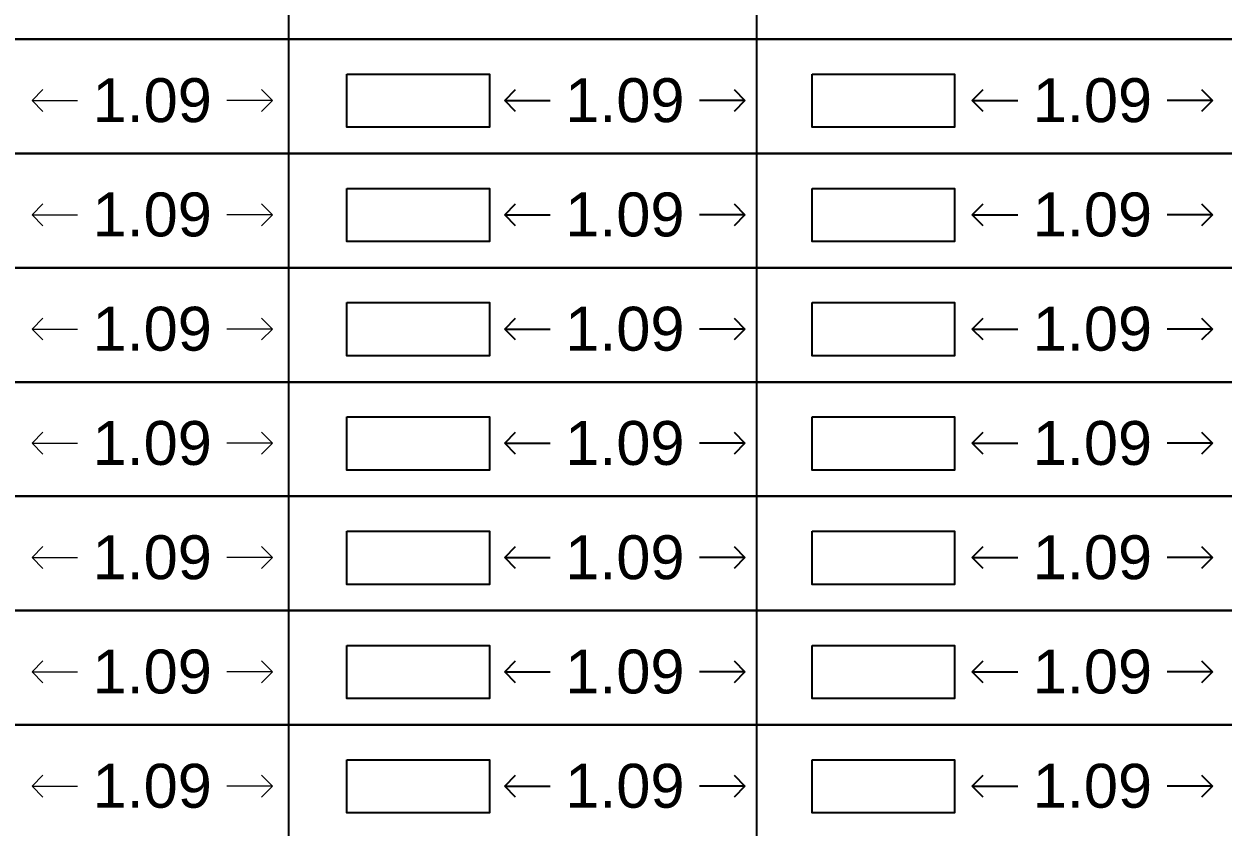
# Model space of a CAD drawing. Header units: millimetres. Extents: x -9481 to -9286, y 28694 to 28853.
# Drawn here: x -9452.65 to -9447.18, y 28754.67 to 28758.33 of the extents above; entities that cross this region are included whole.
import ezdxf

# ---------------------------------------------------------------- set-up
doc = ezdxf.new("R2010")
doc.units = ezdxf.units.MM
doc.header["$PDMODE"] = 34
doc.header["$PDSIZE"] = -15
doc.linetypes.add('CONTINULUS', pattern=[0])
doc.layers.add('BLK_1_FLR_2_REGULAR_ROOM_1', color=7, linetype='Continuous', lineweight=0)
doc.layers.add('PLAN', color=7, linetype='Continuous', lineweight=40)
doc.layers.add('BLK_1_FLR_3_REGULAR_ROOM_1', color=7, linetype='Continuous')
doc.layers.add('BLK_1_FLR_4_REGULAR_ROOM_1', color=7, linetype='Continuous', plot=False)
doc.styles.add('Arial', font='arial.ttf', dxfattribs={"height": 0.2})
doc.styles.add('style2', font='arial.ttf', dxfattribs={"height": 0.3})
doc.dimstyles.new('INT DIM', dxfattribs={"dimtxt": 0.3, "dimasz": 0.1, "dimexe": 0.18, "dimexo": 0.0625, "dimgap": 0.09, "dimtad": 0, "dimzin": 0, "dimdsep": 46, "dimtxsty": 'style2', "dimblk": 'OPEN90', "dimcen": 0.09, "dimse1": 1, "dimse2": 1, "dimclrd": 250, "dimclrt": 256, "dimadec": 0, "dimazin": 0, "dimtfac": 1, "dimtofl": 0, "dimtmove": 0, "dimatfit": 3, "dimfxl": 1, "dimtolj": 1, "dimtzin": 0, "dimlwd": -1, "dimarcsym": 0})

# ---------------------------------------------------------------- blocks, each defined once
blk = doc.blocks.new('_Open90')
at = {"layer": 'PLAN', "color": 0, "lineweight": -2}
for p, q in [((0, 0), (-1, 0)), ((-0.5, 0.5), (0, 0)), ((0, 0), (-0.5, -0.5))]:
    blk.add_line(p, q, dxfattribs=at)
blk = doc.blocks.new('*D109')
at = {"layer": 'BLK_1_FLR_2_REGULAR_ROOM_1', "color": 250}
for p, q in [((-9452.509323, 28757.980366), (-9452.402135, 28757.980366)), ((-9451.614347, 28757.980366), (-9451.721535, 28757.980366))]:
    blk.add_line(p, q, dxfattribs=at)
at = {"layer": 'Defpoints', "color": 0}
for p in [(-9452.609323, 28758.100441), (-9451.514347, 28758.100441), (-9451.514347, 28757.980366)]:
    blk.add_point(p, dxfattribs=at)
at = {"layer": 'BLK_1_FLR_2_REGULAR_ROOM_1', "color": 250, "xscale": 0.1, "yscale": 0.1, "zscale": 0.1, "rotation": 180}
blk.add_blockref('_Open90', (-9452.609323, 28757.980366), dxfattribs=at)
at = {"layer": 'BLK_1_FLR_2_REGULAR_ROOM_1', "color": 250, "xscale": 0.1, "yscale": 0.1, "zscale": 0.1}
blk.add_blockref('_Open90', (-9451.514347, 28757.980366), dxfattribs=at)
at = {"layer": 'BLK_1_FLR_2_REGULAR_ROOM_1', "linetype": 'CONTINULUS', "ltscale": 0.05, "insert": (-9452.061835, 28757.980366), "char_height": 0.2, "attachment_point": 5, "style": 'Arial', "bg_fill": 3, "box_fill_scale": 1.1, "bg_fill_color": 256, "bg_fill_true_color": 13158600, "bg_fill_transparency": 0}
blk.add_mtext('\\A1;1.09', dxfattribs=at)
blk = doc.blocks.new('*D110')
at = {"layer": 'BLK_1_FLR_3_REGULAR_ROOM_1', "color": 250}
for p, q in [((-9450.355799, 28757.980366), (-9450.248611, 28757.980366)), ((-9449.460823, 28757.980366), (-9449.568011, 28757.980366))]:
    blk.add_line(p, q, dxfattribs=at)
at = {"layer": 'Defpoints', "color": 0}
for p in [(-9450.455799, 28758.100441), (-9449.360823, 28758.100441), (-9449.360823, 28757.980366)]:
    blk.add_point(p, dxfattribs=at)
at = {"layer": 'BLK_1_FLR_3_REGULAR_ROOM_1', "color": 250, "xscale": 0.1, "yscale": 0.1, "zscale": 0.1, "rotation": 180}
blk.add_blockref('_Open90', (-9450.455799, 28757.980366), dxfattribs=at)
at = {"layer": 'BLK_1_FLR_3_REGULAR_ROOM_1', "color": 250, "xscale": 0.1, "yscale": 0.1, "zscale": 0.1}
blk.add_blockref('_Open90', (-9449.360823, 28757.980366), dxfattribs=at)
at = {"layer": 'BLK_1_FLR_3_REGULAR_ROOM_1', "linetype": 'CONTINULUS', "ltscale": 0.05, "insert": (-9449.908311, 28757.980366), "char_height": 0.2, "attachment_point": 5, "style": 'Arial', "bg_fill": 3, "box_fill_scale": 1.1, "bg_fill_color": 256, "bg_fill_true_color": 13158600, "bg_fill_transparency": 0}
blk.add_mtext('\\A1;1.09', dxfattribs=at)
blk = doc.blocks.new('*D111')
at = {"layer": 'BLK_1_FLR_4_REGULAR_ROOM_1', "color": 250}
for p, q in [((-9448.225369, 28757.980366), (-9448.118181, 28757.980366)), ((-9447.330393, 28757.980366), (-9447.437581, 28757.980366))]:
    blk.add_line(p, q, dxfattribs=at)
at = {"layer": 'Defpoints', "color": 0}
for p in [(-9448.325369, 28758.100441), (-9447.230393, 28758.100441), (-9447.230393, 28757.980366)]:
    blk.add_point(p, dxfattribs=at)
at = {"layer": 'BLK_1_FLR_4_REGULAR_ROOM_1', "color": 250, "xscale": 0.1, "yscale": 0.1, "zscale": 0.1, "rotation": 180}
blk.add_blockref('_Open90', (-9448.325369, 28757.980366), dxfattribs=at)
at = {"layer": 'BLK_1_FLR_4_REGULAR_ROOM_1', "color": 250, "xscale": 0.1, "yscale": 0.1, "zscale": 0.1}
blk.add_blockref('_Open90', (-9447.230393, 28757.980366), dxfattribs=at)
at = {"layer": 'BLK_1_FLR_4_REGULAR_ROOM_1', "linetype": 'CONTINULUS', "ltscale": 0.05, "insert": (-9447.777881, 28757.980366), "char_height": 0.2, "attachment_point": 5, "style": 'Arial', "bg_fill": 3, "box_fill_scale": 1.1, "bg_fill_color": 256, "bg_fill_true_color": 13158600, "bg_fill_transparency": 0}
blk.add_mtext('\\A1;1.09', dxfattribs=at)
blk = doc.blocks.new('*D116')
at = {"layer": 'BLK_1_FLR_2_REGULAR_ROOM_1', "color": 250}
for p, q in [((-9452.509323, 28757.45972), (-9452.402135, 28757.45972)), ((-9451.614347, 28757.45972), (-9451.721535, 28757.45972))]:
    blk.add_line(p, q, dxfattribs=at)
at = {"layer": 'Defpoints', "color": 0}
for p in [(-9452.609323, 28757.579794), (-9451.514347, 28757.579794), (-9451.514347, 28757.45972)]:
    blk.add_point(p, dxfattribs=at)
at = {"layer": 'BLK_1_FLR_2_REGULAR_ROOM_1', "color": 250, "xscale": 0.1, "yscale": 0.1, "zscale": 0.1, "rotation": 180}
blk.add_blockref('_Open90', (-9452.609323, 28757.45972), dxfattribs=at)
at = {"layer": 'BLK_1_FLR_2_REGULAR_ROOM_1', "color": 250, "xscale": 0.1, "yscale": 0.1, "zscale": 0.1}
blk.add_blockref('_Open90', (-9451.514347, 28757.45972), dxfattribs=at)
at = {"layer": 'BLK_1_FLR_2_REGULAR_ROOM_1', "linetype": 'CONTINULUS', "ltscale": 0.05, "insert": (-9452.061835, 28757.45972), "char_height": 0.2, "attachment_point": 5, "style": 'Arial', "bg_fill": 3, "box_fill_scale": 1.1, "bg_fill_color": 256, "bg_fill_true_color": 13158600, "bg_fill_transparency": 0}
blk.add_mtext('\\A1;1.09', dxfattribs=at)
blk = doc.blocks.new('*D117')
at = {"layer": 'BLK_1_FLR_3_REGULAR_ROOM_1', "color": 250}
for p, q in [((-9450.355799, 28757.45972), (-9450.248611, 28757.45972)), ((-9449.460823, 28757.45972), (-9449.568011, 28757.45972))]:
    blk.add_line(p, q, dxfattribs=at)
at = {"layer": 'Defpoints', "color": 0}
for p in [(-9450.455799, 28757.579794), (-9449.360823, 28757.579794), (-9449.360823, 28757.45972)]:
    blk.add_point(p, dxfattribs=at)
at = {"layer": 'BLK_1_FLR_3_REGULAR_ROOM_1', "color": 250, "xscale": 0.1, "yscale": 0.1, "zscale": 0.1, "rotation": 180}
blk.add_blockref('_Open90', (-9450.455799, 28757.45972), dxfattribs=at)
at = {"layer": 'BLK_1_FLR_3_REGULAR_ROOM_1', "color": 250, "xscale": 0.1, "yscale": 0.1, "zscale": 0.1}
blk.add_blockref('_Open90', (-9449.360823, 28757.45972), dxfattribs=at)
at = {"layer": 'BLK_1_FLR_3_REGULAR_ROOM_1', "linetype": 'CONTINULUS', "ltscale": 0.05, "insert": (-9449.908311, 28757.45972), "char_height": 0.2, "attachment_point": 5, "style": 'Arial', "bg_fill": 3, "box_fill_scale": 1.1, "bg_fill_color": 256, "bg_fill_true_color": 13158600, "bg_fill_transparency": 0}
blk.add_mtext('\\A1;1.09', dxfattribs=at)
blk = doc.blocks.new('*D118')
at = {"layer": 'BLK_1_FLR_4_REGULAR_ROOM_1', "color": 250}
for p, q in [((-9448.225369, 28757.45972), (-9448.118181, 28757.45972)), ((-9447.330393, 28757.45972), (-9447.437581, 28757.45972))]:
    blk.add_line(p, q, dxfattribs=at)
at = {"layer": 'Defpoints', "color": 0}
for p in [(-9448.325369, 28757.579794), (-9447.230393, 28757.579794), (-9447.230393, 28757.45972)]:
    blk.add_point(p, dxfattribs=at)
at = {"layer": 'BLK_1_FLR_4_REGULAR_ROOM_1', "color": 250, "xscale": 0.1, "yscale": 0.1, "zscale": 0.1, "rotation": 180}
blk.add_blockref('_Open90', (-9448.325369, 28757.45972), dxfattribs=at)
at = {"layer": 'BLK_1_FLR_4_REGULAR_ROOM_1', "color": 250, "xscale": 0.1, "yscale": 0.1, "zscale": 0.1}
blk.add_blockref('_Open90', (-9447.230393, 28757.45972), dxfattribs=at)
at = {"layer": 'BLK_1_FLR_4_REGULAR_ROOM_1', "linetype": 'CONTINULUS', "ltscale": 0.05, "insert": (-9447.777881, 28757.45972), "char_height": 0.2, "attachment_point": 5, "style": 'Arial', "bg_fill": 3, "box_fill_scale": 1.1, "bg_fill_color": 256, "bg_fill_true_color": 13158600, "bg_fill_transparency": 0}
blk.add_mtext('\\A1;1.09', dxfattribs=at)
blk = doc.blocks.new('*D123')
at = {"layer": 'BLK_1_FLR_2_REGULAR_ROOM_1', "color": 250}
for p, q in [((-9452.509323, 28756.939073), (-9452.402135, 28756.939073)), ((-9451.614347, 28756.939073), (-9451.721535, 28756.939073))]:
    blk.add_line(p, q, dxfattribs=at)
at = {"layer": 'Defpoints', "color": 0}
for p in [(-9452.609323, 28757.059147), (-9451.514347, 28757.059147), (-9451.514347, 28756.939073)]:
    blk.add_point(p, dxfattribs=at)
at = {"layer": 'BLK_1_FLR_2_REGULAR_ROOM_1', "color": 250, "xscale": 0.1, "yscale": 0.1, "zscale": 0.1, "rotation": 180}
blk.add_blockref('_Open90', (-9452.609323, 28756.939073), dxfattribs=at)
at = {"layer": 'BLK_1_FLR_2_REGULAR_ROOM_1', "color": 250, "xscale": 0.1, "yscale": 0.1, "zscale": 0.1}
blk.add_blockref('_Open90', (-9451.514347, 28756.939073), dxfattribs=at)
at = {"layer": 'BLK_1_FLR_2_REGULAR_ROOM_1', "linetype": 'CONTINULUS', "ltscale": 0.05, "insert": (-9452.061835, 28756.939073), "char_height": 0.2, "attachment_point": 5, "style": 'Arial', "bg_fill": 3, "box_fill_scale": 1.1, "bg_fill_color": 256, "bg_fill_true_color": 13158600, "bg_fill_transparency": 0}
blk.add_mtext('\\A1;1.09', dxfattribs=at)
blk = doc.blocks.new('*D124')
at = {"layer": 'BLK_1_FLR_3_REGULAR_ROOM_1', "color": 250}
for p, q in [((-9450.355799, 28756.939073), (-9450.248611, 28756.939073)), ((-9449.460823, 28756.939073), (-9449.568011, 28756.939073))]:
    blk.add_line(p, q, dxfattribs=at)
at = {"layer": 'Defpoints', "color": 0}
for p in [(-9450.455799, 28757.059147), (-9449.360823, 28757.059147), (-9449.360823, 28756.939073)]:
    blk.add_point(p, dxfattribs=at)
at = {"layer": 'BLK_1_FLR_3_REGULAR_ROOM_1', "color": 250, "xscale": 0.1, "yscale": 0.1, "zscale": 0.1, "rotation": 180}
blk.add_blockref('_Open90', (-9450.455799, 28756.939073), dxfattribs=at)
at = {"layer": 'BLK_1_FLR_3_REGULAR_ROOM_1', "color": 250, "xscale": 0.1, "yscale": 0.1, "zscale": 0.1}
blk.add_blockref('_Open90', (-9449.360823, 28756.939073), dxfattribs=at)
at = {"layer": 'BLK_1_FLR_3_REGULAR_ROOM_1', "linetype": 'CONTINULUS', "ltscale": 0.05, "insert": (-9449.908311, 28756.939073), "char_height": 0.2, "attachment_point": 5, "style": 'Arial', "bg_fill": 3, "box_fill_scale": 1.1, "bg_fill_color": 256, "bg_fill_true_color": 13158600, "bg_fill_transparency": 0}
blk.add_mtext('\\A1;1.09', dxfattribs=at)
blk = doc.blocks.new('*D125')
at = {"layer": 'BLK_1_FLR_4_REGULAR_ROOM_1', "color": 250}
for p, q in [((-9448.225369, 28756.939073), (-9448.118181, 28756.939073)), ((-9447.330393, 28756.939073), (-9447.437581, 28756.939073))]:
    blk.add_line(p, q, dxfattribs=at)
at = {"layer": 'Defpoints', "color": 0}
for p in [(-9448.325369, 28757.059147), (-9447.230393, 28757.059147), (-9447.230393, 28756.939073)]:
    blk.add_point(p, dxfattribs=at)
at = {"layer": 'BLK_1_FLR_4_REGULAR_ROOM_1', "color": 250, "xscale": 0.1, "yscale": 0.1, "zscale": 0.1, "rotation": 180}
blk.add_blockref('_Open90', (-9448.325369, 28756.939073), dxfattribs=at)
at = {"layer": 'BLK_1_FLR_4_REGULAR_ROOM_1', "color": 250, "xscale": 0.1, "yscale": 0.1, "zscale": 0.1}
blk.add_blockref('_Open90', (-9447.230393, 28756.939073), dxfattribs=at)
at = {"layer": 'BLK_1_FLR_4_REGULAR_ROOM_1', "linetype": 'CONTINULUS', "ltscale": 0.05, "insert": (-9447.777881, 28756.939073), "char_height": 0.2, "attachment_point": 5, "style": 'Arial', "bg_fill": 3, "box_fill_scale": 1.1, "bg_fill_color": 256, "bg_fill_true_color": 13158600, "bg_fill_transparency": 0}
blk.add_mtext('\\A1;1.09', dxfattribs=at)
blk = doc.blocks.new('*D130')
at = {"layer": 'BLK_1_FLR_2_REGULAR_ROOM_1', "color": 250}
for p, q in [((-9452.509323, 28756.418426), (-9452.402135, 28756.418426)), ((-9451.614347, 28756.418426), (-9451.721535, 28756.418426))]:
    blk.add_line(p, q, dxfattribs=at)
at = {"layer": 'Defpoints', "color": 0}
for p in [(-9452.609323, 28756.5385), (-9451.514347, 28756.5385), (-9451.514347, 28756.418426)]:
    blk.add_point(p, dxfattribs=at)
at = {"layer": 'BLK_1_FLR_2_REGULAR_ROOM_1', "color": 250, "xscale": 0.1, "yscale": 0.1, "zscale": 0.1, "rotation": 180}
blk.add_blockref('_Open90', (-9452.609323, 28756.418426), dxfattribs=at)
at = {"layer": 'BLK_1_FLR_2_REGULAR_ROOM_1', "color": 250, "xscale": 0.1, "yscale": 0.1, "zscale": 0.1}
blk.add_blockref('_Open90', (-9451.514347, 28756.418426), dxfattribs=at)
at = {"layer": 'BLK_1_FLR_2_REGULAR_ROOM_1', "linetype": 'CONTINULUS', "ltscale": 0.05, "insert": (-9452.061835, 28756.418426), "char_height": 0.2, "attachment_point": 5, "style": 'Arial', "bg_fill": 3, "box_fill_scale": 1.1, "bg_fill_color": 256, "bg_fill_true_color": 13158600, "bg_fill_transparency": 0}
blk.add_mtext('\\A1;1.09', dxfattribs=at)
blk = doc.blocks.new('*D131')
at = {"layer": 'BLK_1_FLR_3_REGULAR_ROOM_1', "color": 250}
for p, q in [((-9450.355799, 28756.418426), (-9450.248611, 28756.418426)), ((-9449.460823, 28756.418426), (-9449.568011, 28756.418426))]:
    blk.add_line(p, q, dxfattribs=at)
at = {"layer": 'Defpoints', "color": 0}
for p in [(-9450.455799, 28756.5385), (-9449.360823, 28756.5385), (-9449.360823, 28756.418426)]:
    blk.add_point(p, dxfattribs=at)
at = {"layer": 'BLK_1_FLR_3_REGULAR_ROOM_1', "color": 250, "xscale": 0.1, "yscale": 0.1, "zscale": 0.1, "rotation": 180}
blk.add_blockref('_Open90', (-9450.455799, 28756.418426), dxfattribs=at)
at = {"layer": 'BLK_1_FLR_3_REGULAR_ROOM_1', "color": 250, "xscale": 0.1, "yscale": 0.1, "zscale": 0.1}
blk.add_blockref('_Open90', (-9449.360823, 28756.418426), dxfattribs=at)
at = {"layer": 'BLK_1_FLR_3_REGULAR_ROOM_1', "linetype": 'CONTINULUS', "ltscale": 0.05, "insert": (-9449.908311, 28756.418426), "char_height": 0.2, "attachment_point": 5, "style": 'Arial', "bg_fill": 3, "box_fill_scale": 1.1, "bg_fill_color": 256, "bg_fill_true_color": 13158600, "bg_fill_transparency": 0}
blk.add_mtext('\\A1;1.09', dxfattribs=at)
blk = doc.blocks.new('*D132')
at = {"layer": 'BLK_1_FLR_4_REGULAR_ROOM_1', "color": 250}
for p, q in [((-9448.225369, 28756.418426), (-9448.118181, 28756.418426)), ((-9447.330393, 28756.418426), (-9447.437581, 28756.418426))]:
    blk.add_line(p, q, dxfattribs=at)
at = {"layer": 'Defpoints', "color": 0}
for p in [(-9448.325369, 28756.5385), (-9447.230393, 28756.5385), (-9447.230393, 28756.418426)]:
    blk.add_point(p, dxfattribs=at)
at = {"layer": 'BLK_1_FLR_4_REGULAR_ROOM_1', "color": 250, "xscale": 0.1, "yscale": 0.1, "zscale": 0.1, "rotation": 180}
blk.add_blockref('_Open90', (-9448.325369, 28756.418426), dxfattribs=at)
at = {"layer": 'BLK_1_FLR_4_REGULAR_ROOM_1', "color": 250, "xscale": 0.1, "yscale": 0.1, "zscale": 0.1}
blk.add_blockref('_Open90', (-9447.230393, 28756.418426), dxfattribs=at)
at = {"layer": 'BLK_1_FLR_4_REGULAR_ROOM_1', "linetype": 'CONTINULUS', "ltscale": 0.05, "insert": (-9447.777881, 28756.418426), "char_height": 0.2, "attachment_point": 5, "style": 'Arial', "bg_fill": 3, "box_fill_scale": 1.1, "bg_fill_color": 256, "bg_fill_true_color": 13158600, "bg_fill_transparency": 0}
blk.add_mtext('\\A1;1.09', dxfattribs=at)
blk = doc.blocks.new('*D137')
at = {"layer": 'BLK_1_FLR_2_REGULAR_ROOM_1', "color": 250}
for p, q in [((-9452.509323, 28755.897779), (-9452.402135, 28755.897779)), ((-9451.614347, 28755.897779), (-9451.721535, 28755.897779))]:
    blk.add_line(p, q, dxfattribs=at)
at = {"layer": 'Defpoints', "color": 0}
for p in [(-9452.609323, 28756.017853), (-9451.514347, 28756.017853), (-9451.514347, 28755.897779)]:
    blk.add_point(p, dxfattribs=at)
at = {"layer": 'BLK_1_FLR_2_REGULAR_ROOM_1', "color": 250, "xscale": 0.1, "yscale": 0.1, "zscale": 0.1, "rotation": 180}
blk.add_blockref('_Open90', (-9452.609323, 28755.897779), dxfattribs=at)
at = {"layer": 'BLK_1_FLR_2_REGULAR_ROOM_1', "color": 250, "xscale": 0.1, "yscale": 0.1, "zscale": 0.1}
blk.add_blockref('_Open90', (-9451.514347, 28755.897779), dxfattribs=at)
at = {"layer": 'BLK_1_FLR_2_REGULAR_ROOM_1', "linetype": 'CONTINULUS', "ltscale": 0.05, "insert": (-9452.061835, 28755.897779), "char_height": 0.2, "attachment_point": 5, "style": 'Arial', "bg_fill": 3, "box_fill_scale": 1.1, "bg_fill_color": 256, "bg_fill_true_color": 13158600, "bg_fill_transparency": 0}
blk.add_mtext('\\A1;1.09', dxfattribs=at)
blk = doc.blocks.new('*D138')
at = {"layer": 'BLK_1_FLR_3_REGULAR_ROOM_1', "color": 250}
for p, q in [((-9450.355799, 28755.897779), (-9450.248611, 28755.897779)), ((-9449.460823, 28755.897779), (-9449.568011, 28755.897779))]:
    blk.add_line(p, q, dxfattribs=at)
at = {"layer": 'Defpoints', "color": 0}
for p in [(-9450.455799, 28756.017853), (-9449.360823, 28756.017853), (-9449.360823, 28755.897779)]:
    blk.add_point(p, dxfattribs=at)
at = {"layer": 'BLK_1_FLR_3_REGULAR_ROOM_1', "color": 250, "xscale": 0.1, "yscale": 0.1, "zscale": 0.1, "rotation": 180}
blk.add_blockref('_Open90', (-9450.455799, 28755.897779), dxfattribs=at)
at = {"layer": 'BLK_1_FLR_3_REGULAR_ROOM_1', "color": 250, "xscale": 0.1, "yscale": 0.1, "zscale": 0.1}
blk.add_blockref('_Open90', (-9449.360823, 28755.897779), dxfattribs=at)
at = {"layer": 'BLK_1_FLR_3_REGULAR_ROOM_1', "linetype": 'CONTINULUS', "ltscale": 0.05, "insert": (-9449.908311, 28755.897779), "char_height": 0.2, "attachment_point": 5, "style": 'Arial', "bg_fill": 3, "box_fill_scale": 1.1, "bg_fill_color": 256, "bg_fill_true_color": 13158600, "bg_fill_transparency": 0}
blk.add_mtext('\\A1;1.09', dxfattribs=at)
blk = doc.blocks.new('*D139')
at = {"layer": 'BLK_1_FLR_4_REGULAR_ROOM_1', "color": 250}
for p, q in [((-9448.225369, 28755.897779), (-9448.118181, 28755.897779)), ((-9447.330393, 28755.897779), (-9447.437581, 28755.897779))]:
    blk.add_line(p, q, dxfattribs=at)
at = {"layer": 'Defpoints', "color": 0}
for p in [(-9448.325369, 28756.017853), (-9447.230393, 28756.017853), (-9447.230393, 28755.897779)]:
    blk.add_point(p, dxfattribs=at)
at = {"layer": 'BLK_1_FLR_4_REGULAR_ROOM_1', "color": 250, "xscale": 0.1, "yscale": 0.1, "zscale": 0.1, "rotation": 180}
blk.add_blockref('_Open90', (-9448.325369, 28755.897779), dxfattribs=at)
at = {"layer": 'BLK_1_FLR_4_REGULAR_ROOM_1', "color": 250, "xscale": 0.1, "yscale": 0.1, "zscale": 0.1}
blk.add_blockref('_Open90', (-9447.230393, 28755.897779), dxfattribs=at)
at = {"layer": 'BLK_1_FLR_4_REGULAR_ROOM_1', "linetype": 'CONTINULUS', "ltscale": 0.05, "insert": (-9447.777881, 28755.897779), "char_height": 0.2, "attachment_point": 5, "style": 'Arial', "bg_fill": 3, "box_fill_scale": 1.1, "bg_fill_color": 256, "bg_fill_true_color": 13158600, "bg_fill_transparency": 0}
blk.add_mtext('\\A1;1.09', dxfattribs=at)
blk = doc.blocks.new('*D144')
at = {"layer": 'BLK_1_FLR_2_REGULAR_ROOM_1', "color": 250}
for p, q in [((-9452.509323, 28755.377132), (-9452.402135, 28755.377132)), ((-9451.614347, 28755.377132), (-9451.721535, 28755.377132))]:
    blk.add_line(p, q, dxfattribs=at)
at = {"layer": 'Defpoints', "color": 0}
for p in [(-9452.609323, 28755.497206), (-9451.514347, 28755.497206), (-9451.514347, 28755.377132)]:
    blk.add_point(p, dxfattribs=at)
at = {"layer": 'BLK_1_FLR_2_REGULAR_ROOM_1', "color": 250, "xscale": 0.1, "yscale": 0.1, "zscale": 0.1, "rotation": 180}
blk.add_blockref('_Open90', (-9452.609323, 28755.377132), dxfattribs=at)
at = {"layer": 'BLK_1_FLR_2_REGULAR_ROOM_1', "color": 250, "xscale": 0.1, "yscale": 0.1, "zscale": 0.1}
blk.add_blockref('_Open90', (-9451.514347, 28755.377132), dxfattribs=at)
at = {"layer": 'BLK_1_FLR_2_REGULAR_ROOM_1', "linetype": 'CONTINULUS', "ltscale": 0.05, "insert": (-9452.061835, 28755.377132), "char_height": 0.2, "attachment_point": 5, "style": 'Arial', "bg_fill": 3, "box_fill_scale": 1.1, "bg_fill_color": 256, "bg_fill_true_color": 13158600, "bg_fill_transparency": 0}
blk.add_mtext('\\A1;1.09', dxfattribs=at)
blk = doc.blocks.new('*D145')
at = {"layer": 'BLK_1_FLR_3_REGULAR_ROOM_1', "color": 250}
for p, q in [((-9450.355799, 28755.377132), (-9450.248611, 28755.377132)), ((-9449.460823, 28755.377132), (-9449.568011, 28755.377132))]:
    blk.add_line(p, q, dxfattribs=at)
at = {"layer": 'Defpoints', "color": 0}
for p in [(-9450.455799, 28755.497206), (-9449.360823, 28755.497206), (-9449.360823, 28755.377132)]:
    blk.add_point(p, dxfattribs=at)
at = {"layer": 'BLK_1_FLR_3_REGULAR_ROOM_1', "color": 250, "xscale": 0.1, "yscale": 0.1, "zscale": 0.1, "rotation": 180}
blk.add_blockref('_Open90', (-9450.455799, 28755.377132), dxfattribs=at)
at = {"layer": 'BLK_1_FLR_3_REGULAR_ROOM_1', "color": 250, "xscale": 0.1, "yscale": 0.1, "zscale": 0.1}
blk.add_blockref('_Open90', (-9449.360823, 28755.377132), dxfattribs=at)
at = {"layer": 'BLK_1_FLR_3_REGULAR_ROOM_1', "linetype": 'CONTINULUS', "ltscale": 0.05, "insert": (-9449.908311, 28755.377132), "char_height": 0.2, "attachment_point": 5, "style": 'Arial', "bg_fill": 3, "box_fill_scale": 1.1, "bg_fill_color": 256, "bg_fill_true_color": 13158600, "bg_fill_transparency": 0}
blk.add_mtext('\\A1;1.09', dxfattribs=at)
blk = doc.blocks.new('*D146')
at = {"layer": 'BLK_1_FLR_4_REGULAR_ROOM_1', "color": 250}
for p, q in [((-9448.225369, 28755.377132), (-9448.118181, 28755.377132)), ((-9447.330393, 28755.377132), (-9447.437581, 28755.377132))]:
    blk.add_line(p, q, dxfattribs=at)
at = {"layer": 'Defpoints', "color": 0}
for p in [(-9448.325369, 28755.497206), (-9447.230393, 28755.497206), (-9447.230393, 28755.377132)]:
    blk.add_point(p, dxfattribs=at)
at = {"layer": 'BLK_1_FLR_4_REGULAR_ROOM_1', "color": 250, "xscale": 0.1, "yscale": 0.1, "zscale": 0.1, "rotation": 180}
blk.add_blockref('_Open90', (-9448.325369, 28755.377132), dxfattribs=at)
at = {"layer": 'BLK_1_FLR_4_REGULAR_ROOM_1', "color": 250, "xscale": 0.1, "yscale": 0.1, "zscale": 0.1}
blk.add_blockref('_Open90', (-9447.230393, 28755.377132), dxfattribs=at)
at = {"layer": 'BLK_1_FLR_4_REGULAR_ROOM_1', "linetype": 'CONTINULUS', "ltscale": 0.05, "insert": (-9447.777881, 28755.377132), "char_height": 0.2, "attachment_point": 5, "style": 'Arial', "bg_fill": 3, "box_fill_scale": 1.1, "bg_fill_color": 256, "bg_fill_true_color": 13158600, "bg_fill_transparency": 0}
blk.add_mtext('\\A1;1.09', dxfattribs=at)
blk = doc.blocks.new('*D151')
at = {"layer": 'BLK_1_FLR_2_REGULAR_ROOM_1', "color": 250}
for p, q in [((-9452.509323, 28754.856485), (-9452.402135, 28754.856485)), ((-9451.614347, 28754.856485), (-9451.721535, 28754.856485))]:
    blk.add_line(p, q, dxfattribs=at)
at = {"layer": 'Defpoints', "color": 0}
for p in [(-9452.609323, 28754.97656), (-9451.514347, 28754.97656), (-9451.514347, 28754.856485)]:
    blk.add_point(p, dxfattribs=at)
at = {"layer": 'BLK_1_FLR_2_REGULAR_ROOM_1', "color": 250, "xscale": 0.1, "yscale": 0.1, "zscale": 0.1, "rotation": 180}
blk.add_blockref('_Open90', (-9452.609323, 28754.856485), dxfattribs=at)
at = {"layer": 'BLK_1_FLR_2_REGULAR_ROOM_1', "color": 250, "xscale": 0.1, "yscale": 0.1, "zscale": 0.1}
blk.add_blockref('_Open90', (-9451.514347, 28754.856485), dxfattribs=at)
at = {"layer": 'BLK_1_FLR_2_REGULAR_ROOM_1', "linetype": 'CONTINULUS', "ltscale": 0.05, "insert": (-9452.061835, 28754.856485), "char_height": 0.2, "attachment_point": 5, "style": 'Arial', "bg_fill": 3, "box_fill_scale": 1.1, "bg_fill_color": 256, "bg_fill_true_color": 13158600, "bg_fill_transparency": 0}
blk.add_mtext('\\A1;1.09', dxfattribs=at)
blk = doc.blocks.new('*D152')
at = {"layer": 'BLK_1_FLR_3_REGULAR_ROOM_1', "color": 250}
for p, q in [((-9450.355799, 28754.856485), (-9450.248611, 28754.856485)), ((-9449.460823, 28754.856485), (-9449.568011, 28754.856485))]:
    blk.add_line(p, q, dxfattribs=at)
at = {"layer": 'Defpoints', "color": 0}
for p in [(-9450.455799, 28754.97656), (-9449.360823, 28754.97656), (-9449.360823, 28754.856485)]:
    blk.add_point(p, dxfattribs=at)
at = {"layer": 'BLK_1_FLR_3_REGULAR_ROOM_1', "color": 250, "xscale": 0.1, "yscale": 0.1, "zscale": 0.1, "rotation": 180}
blk.add_blockref('_Open90', (-9450.455799, 28754.856485), dxfattribs=at)
at = {"layer": 'BLK_1_FLR_3_REGULAR_ROOM_1', "color": 250, "xscale": 0.1, "yscale": 0.1, "zscale": 0.1}
blk.add_blockref('_Open90', (-9449.360823, 28754.856485), dxfattribs=at)
at = {"layer": 'BLK_1_FLR_3_REGULAR_ROOM_1', "linetype": 'CONTINULUS', "ltscale": 0.05, "insert": (-9449.908311, 28754.856485), "char_height": 0.2, "attachment_point": 5, "style": 'Arial', "bg_fill": 3, "box_fill_scale": 1.1, "bg_fill_color": 256, "bg_fill_true_color": 13158600, "bg_fill_transparency": 0}
blk.add_mtext('\\A1;1.09', dxfattribs=at)
blk = doc.blocks.new('*D153')
at = {"layer": 'BLK_1_FLR_4_REGULAR_ROOM_1', "color": 250}
for p, q in [((-9448.225369, 28754.856485), (-9448.118181, 28754.856485)), ((-9447.330393, 28754.856485), (-9447.437581, 28754.856485))]:
    blk.add_line(p, q, dxfattribs=at)
at = {"layer": 'Defpoints', "color": 0}
for p in [(-9448.325369, 28754.97656), (-9447.230393, 28754.97656), (-9447.230393, 28754.856485)]:
    blk.add_point(p, dxfattribs=at)
at = {"layer": 'BLK_1_FLR_4_REGULAR_ROOM_1', "color": 250, "xscale": 0.1, "yscale": 0.1, "zscale": 0.1, "rotation": 180}
blk.add_blockref('_Open90', (-9448.325369, 28754.856485), dxfattribs=at)
at = {"layer": 'BLK_1_FLR_4_REGULAR_ROOM_1', "color": 250, "xscale": 0.1, "yscale": 0.1, "zscale": 0.1}
blk.add_blockref('_Open90', (-9447.230393, 28754.856485), dxfattribs=at)
at = {"layer": 'BLK_1_FLR_4_REGULAR_ROOM_1', "linetype": 'CONTINULUS', "ltscale": 0.05, "insert": (-9447.777881, 28754.856485), "char_height": 0.2, "attachment_point": 5, "style": 'Arial', "bg_fill": 3, "box_fill_scale": 1.1, "bg_fill_color": 256, "bg_fill_true_color": 13158600, "bg_fill_transparency": 0}
blk.add_mtext('\\A1;1.09', dxfattribs=at)

msp = doc.modelspace()

# ---------------------------------------------------------------- linework, layer by layer
for p, q in [((-9449.308551, 28761.38323), (-9449.308551, 28758.259349)), ((-9451.440064, 28760.862583), (-9451.440064, 28758.259349)), ((-9451.440064, 28758.259349), (-9451.440064, 28757.738702)), ((-9449.308551, 28758.259349), (-9449.308551, 28757.738702)), ((-9451.440064, 28757.738702), (-9451.440064, 28757.218055)), ((-9449.308551, 28757.738702), (-9449.308551, 28757.218055)), ((-9451.440064, 28757.218055), (-9451.440064, 28756.697408)), ((-9449.308551, 28757.218055), (-9449.308551, 28756.697408)), ((-9451.440064, 28756.697408), (-9451.440064, 28756.176761)), ((-9449.308551, 28756.697408), (-9449.308551, 28756.176761)), ((-9451.440064, 28756.176761), (-9451.440064, 28755.656114)), ((-9449.308551, 28756.176761), (-9449.308551, 28755.656114)), ((-9451.440064, 28755.656114), (-9451.440064, 28755.135467)), ((-9449.308551, 28755.656114), (-9449.308551, 28755.135467)), ((-9451.440064, 28755.135467), (-9451.440064, 28754.61482)), ((-9449.308551, 28755.135467), (-9449.308551, 28754.61482))]:
    msp.add_line(p, q)
for points in [[(-9442.229952, 28760.862583), (-9442.229952, 28758.259349), (-9461.731845, 28758.259349)], [(-9461.731845, 28758.259349), (-9442.229952, 28758.259349), (-9442.229952, 28757.738702), (-9461.731845, 28757.738702)], [(-9461.731845, 28757.738702), (-9442.229952, 28757.738702), (-9442.229952, 28757.218055), (-9461.731845, 28757.218055)], [(-9461.731845, 28757.218055), (-9442.229952, 28757.218055), (-9442.229952, 28756.697408), (-9461.731845, 28756.697408)], [(-9461.731845, 28756.697408), (-9442.229952, 28756.697408), (-9442.229952, 28756.176761), (-9461.731845, 28756.176761)], [(-9461.731845, 28756.176761), (-9442.229952, 28756.176761), (-9442.229952, 28755.656114), (-9461.731845, 28755.656114)], [(-9461.731845, 28755.656114), (-9442.229952, 28755.656114), (-9442.229952, 28755.135467), (-9461.731845, 28755.135467)], [(-9461.731845, 28755.135467), (-9442.229952, 28755.135467), (-9442.229952, 28754.61482), (-9461.731845, 28754.61482)]]:
    msp.add_lwpolyline(points)
at = {"layer": 'BLK_1_FLR_3_REGULAR_ROOM_1', "color": 3}
msp.add_lwpolyline([(-9451.174257, 28758.100441), (-9450.525076, 28758.100441), (-9450.525076, 28757.858292), (-9451.174257, 28757.858292)], close=True, dxfattribs=at)
at = {"layer": 'BLK_1_FLR_3_REGULAR_ROOM_1', "color": 4}
msp.add_lwpolyline([(-9451.174257, 28757.579794), (-9450.525076, 28757.579794), (-9450.525076, 28757.337645), (-9451.174257, 28757.337645)], close=True, dxfattribs=at)
at = {"layer": 'BLK_1_FLR_3_REGULAR_ROOM_1', "color": 5}
msp.add_lwpolyline([(-9451.174257, 28757.059147), (-9450.525076, 28757.059147), (-9450.525076, 28756.816998), (-9451.174257, 28756.816998)], close=True, dxfattribs=at)
at = {"layer": 'BLK_1_FLR_3_REGULAR_ROOM_1', "color": 28}
msp.add_lwpolyline([(-9451.174257, 28756.5385), (-9450.525076, 28756.5385), (-9450.525076, 28756.296351), (-9451.174257, 28756.296351)], close=True, dxfattribs=at)
at = {"layer": 'BLK_1_FLR_3_REGULAR_ROOM_1', "color": 29}
msp.add_lwpolyline([(-9451.174257, 28756.017853), (-9450.525076, 28756.017853), (-9450.525076, 28755.775704), (-9451.174257, 28755.775704)], close=True, dxfattribs=at)
at = {"layer": 'BLK_1_FLR_3_REGULAR_ROOM_1', "color": 30}
msp.add_lwpolyline([(-9451.174257, 28755.497206), (-9450.525076, 28755.497206), (-9450.525076, 28755.255057), (-9451.174257, 28755.255057)], close=True, dxfattribs=at)
at = {"layer": 'BLK_1_FLR_3_REGULAR_ROOM_1', "color": 31}
msp.add_lwpolyline([(-9451.174257, 28754.97656), (-9450.525076, 28754.97656), (-9450.525076, 28754.73441), (-9451.174257, 28754.73441)], close=True, dxfattribs=at)
at = {"layer": 'BLK_1_FLR_4_REGULAR_ROOM_1', "color": 3}
msp.add_lwpolyline([(-9449.055205, 28758.100441), (-9448.406024, 28758.100441), (-9448.406024, 28757.858292), (-9449.055205, 28757.858292)], close=True, dxfattribs=at)
at = {"layer": 'BLK_1_FLR_4_REGULAR_ROOM_1', "color": 4}
msp.add_lwpolyline([(-9449.055205, 28757.579794), (-9448.406024, 28757.579794), (-9448.406024, 28757.337645), (-9449.055205, 28757.337645)], close=True, dxfattribs=at)
at = {"layer": 'BLK_1_FLR_4_REGULAR_ROOM_1', "color": 5}
msp.add_lwpolyline([(-9449.055205, 28757.059147), (-9448.406024, 28757.059147), (-9448.406024, 28756.816998), (-9449.055205, 28756.816998)], close=True, dxfattribs=at)
at = {"layer": 'BLK_1_FLR_4_REGULAR_ROOM_1', "color": 28}
msp.add_lwpolyline([(-9449.055205, 28756.5385), (-9448.406024, 28756.5385), (-9448.406024, 28756.296351), (-9449.055205, 28756.296351)], close=True, dxfattribs=at)
at = {"layer": 'BLK_1_FLR_4_REGULAR_ROOM_1', "color": 29}
msp.add_lwpolyline([(-9449.055205, 28756.017853), (-9448.406024, 28756.017853), (-9448.406024, 28755.775704), (-9449.055205, 28755.775704)], close=True, dxfattribs=at)
at = {"layer": 'BLK_1_FLR_4_REGULAR_ROOM_1', "color": 30}
msp.add_lwpolyline([(-9449.055205, 28755.497206), (-9448.406024, 28755.497206), (-9448.406024, 28755.255057), (-9449.055205, 28755.255057)], close=True, dxfattribs=at)
at = {"layer": 'BLK_1_FLR_4_REGULAR_ROOM_1', "color": 31}
msp.add_lwpolyline([(-9449.055205, 28754.97656), (-9448.406024, 28754.97656), (-9448.406024, 28754.73441), (-9449.055205, 28754.73441)], close=True, dxfattribs=at)

# ---------------------------------------------------------------- next in the draw order: dimensions: what is measured, and where the dimension line sits
at = {"layer": 'BLK_1_FLR_2_REGULAR_ROOM_1', "color": 3}
dim = msp.add_linear_dim(base=(-9451.514347, 28757.980366), p1=(-9452.609323, 28758.100441), p2=(-9451.514347, 28758.100441), dimstyle='INT DIM', override={"dimtxt": 0.2, "dimtxsty": 'Arial', "dimfxl": 0.125, "dimtfill": 1, "dimtfillclr": 7, "dimarcsym": 1}, dxfattribs=at)
dim.commit()
dim.dimension.update_dxf_attribs({"geometry": '*D109', "text_midpoint": (-9452.061835, 28757.980366)})
at = {"layer": 'BLK_1_FLR_2_REGULAR_ROOM_1', "color": 4}
dim = msp.add_linear_dim(base=(-9451.514347, 28757.45972), p1=(-9452.609323, 28757.579794), p2=(-9451.514347, 28757.579794), dimstyle='INT DIM', override={"dimtxt": 0.2, "dimtxsty": 'Arial', "dimfxl": 0.125, "dimtfill": 1, "dimtfillclr": 7, "dimarcsym": 1}, dxfattribs=at)
dim.commit()
dim.dimension.update_dxf_attribs({"geometry": '*D116', "text_midpoint": (-9452.061835, 28757.45972)})
at = {"layer": 'BLK_1_FLR_2_REGULAR_ROOM_1', "color": 5}
dim = msp.add_linear_dim(base=(-9451.514347, 28756.939073), p1=(-9452.609323, 28757.059147), p2=(-9451.514347, 28757.059147), dimstyle='INT DIM', override={"dimtxt": 0.2, "dimtxsty": 'Arial', "dimfxl": 0.125, "dimtfill": 1, "dimtfillclr": 7, "dimarcsym": 1}, dxfattribs=at)
dim.commit()
dim.dimension.update_dxf_attribs({"geometry": '*D123', "text_midpoint": (-9452.061835, 28756.939073)})
at = {"layer": 'BLK_1_FLR_2_REGULAR_ROOM_1', "color": 28}
dim = msp.add_linear_dim(base=(-9451.514347, 28756.418426), p1=(-9452.609323, 28756.5385), p2=(-9451.514347, 28756.5385), dimstyle='INT DIM', override={"dimtxt": 0.2, "dimtxsty": 'Arial', "dimfxl": 0.125, "dimtfill": 1, "dimtfillclr": 7, "dimarcsym": 1}, dxfattribs=at)
dim.commit()
dim.dimension.update_dxf_attribs({"geometry": '*D130', "text_midpoint": (-9452.061835, 28756.418426)})
at = {"layer": 'BLK_1_FLR_2_REGULAR_ROOM_1', "color": 29}
dim = msp.add_linear_dim(base=(-9451.514347, 28755.897779), p1=(-9452.609323, 28756.017853), p2=(-9451.514347, 28756.017853), dimstyle='INT DIM', override={"dimtxt": 0.2, "dimtxsty": 'Arial', "dimfxl": 0.125, "dimtfill": 1, "dimtfillclr": 7, "dimarcsym": 1}, dxfattribs=at)
dim.commit()
dim.dimension.update_dxf_attribs({"geometry": '*D137', "text_midpoint": (-9452.061835, 28755.897779)})
at = {"layer": 'BLK_1_FLR_2_REGULAR_ROOM_1', "color": 30}
dim = msp.add_linear_dim(base=(-9451.514347, 28755.377132), p1=(-9452.609323, 28755.497206), p2=(-9451.514347, 28755.497206), dimstyle='INT DIM', override={"dimtxt": 0.2, "dimtxsty": 'Arial', "dimfxl": 0.125, "dimtfill": 1, "dimtfillclr": 7, "dimarcsym": 1}, dxfattribs=at)
dim.commit()
dim.dimension.update_dxf_attribs({"geometry": '*D144', "text_midpoint": (-9452.061835, 28755.377132)})
at = {"layer": 'BLK_1_FLR_2_REGULAR_ROOM_1', "color": 31}
dim = msp.add_linear_dim(base=(-9451.514347, 28754.856485), p1=(-9452.609323, 28754.97656), p2=(-9451.514347, 28754.97656), dimstyle='INT DIM', override={"dimtxt": 0.2, "dimtxsty": 'Arial', "dimfxl": 0.125, "dimtfill": 1, "dimtfillclr": 7, "dimarcsym": 1}, dxfattribs=at)
dim.commit()
dim.dimension.update_dxf_attribs({"geometry": '*D151', "text_midpoint": (-9452.061835, 28754.856485)})
at = {"layer": 'BLK_1_FLR_3_REGULAR_ROOM_1', "color": 3}
dim = msp.add_linear_dim(base=(-9449.360823, 28757.980366), p1=(-9450.455799, 28758.100441), p2=(-9449.360823, 28758.100441), dimstyle='INT DIM', override={"dimtxt": 0.2, "dimtxsty": 'Arial', "dimfxl": 0.125, "dimtfill": 1, "dimtfillclr": 7, "dimarcsym": 1}, dxfattribs=at)
dim.commit()
dim.dimension.update_dxf_attribs({"geometry": '*D110', "text_midpoint": (-9449.908311, 28757.980366)})
at = {"layer": 'BLK_1_FLR_3_REGULAR_ROOM_1', "color": 4}
dim = msp.add_linear_dim(base=(-9449.360823, 28757.45972), p1=(-9450.455799, 28757.579794), p2=(-9449.360823, 28757.579794), dimstyle='INT DIM', override={"dimtxt": 0.2, "dimtxsty": 'Arial', "dimfxl": 0.125, "dimtfill": 1, "dimtfillclr": 7, "dimarcsym": 1}, dxfattribs=at)
dim.commit()
dim.dimension.update_dxf_attribs({"geometry": '*D117', "text_midpoint": (-9449.908311, 28757.45972)})
at = {"layer": 'BLK_1_FLR_3_REGULAR_ROOM_1', "color": 5}
dim = msp.add_linear_dim(base=(-9449.360823, 28756.939073), p1=(-9450.455799, 28757.059147), p2=(-9449.360823, 28757.059147), dimstyle='INT DIM', override={"dimtxt": 0.2, "dimtxsty": 'Arial', "dimfxl": 0.125, "dimtfill": 1, "dimtfillclr": 7, "dimarcsym": 1}, dxfattribs=at)
dim.commit()
dim.dimension.update_dxf_attribs({"geometry": '*D124', "text_midpoint": (-9449.908311, 28756.939073)})
at = {"layer": 'BLK_1_FLR_3_REGULAR_ROOM_1', "color": 28}
dim = msp.add_linear_dim(base=(-9449.360823, 28756.418426), p1=(-9450.455799, 28756.5385), p2=(-9449.360823, 28756.5385), dimstyle='INT DIM', override={"dimtxt": 0.2, "dimtxsty": 'Arial', "dimfxl": 0.125, "dimtfill": 1, "dimtfillclr": 7, "dimarcsym": 1}, dxfattribs=at)
dim.commit()
dim.dimension.update_dxf_attribs({"geometry": '*D131', "text_midpoint": (-9449.908311, 28756.418426)})
at = {"layer": 'BLK_1_FLR_3_REGULAR_ROOM_1', "color": 29}
dim = msp.add_linear_dim(base=(-9449.360823, 28755.897779), p1=(-9450.455799, 28756.017853), p2=(-9449.360823, 28756.017853), dimstyle='INT DIM', override={"dimtxt": 0.2, "dimtxsty": 'Arial', "dimfxl": 0.125, "dimtfill": 1, "dimtfillclr": 7, "dimarcsym": 1}, dxfattribs=at)
dim.commit()
dim.dimension.update_dxf_attribs({"geometry": '*D138', "text_midpoint": (-9449.908311, 28755.897779)})
at = {"layer": 'BLK_1_FLR_3_REGULAR_ROOM_1', "color": 30}
dim = msp.add_linear_dim(base=(-9449.360823, 28755.377132), p1=(-9450.455799, 28755.497206), p2=(-9449.360823, 28755.497206), dimstyle='INT DIM', override={"dimtxt": 0.2, "dimtxsty": 'Arial', "dimfxl": 0.125, "dimtfill": 1, "dimtfillclr": 7, "dimarcsym": 1}, dxfattribs=at)
dim.commit()
dim.dimension.update_dxf_attribs({"geometry": '*D145', "text_midpoint": (-9449.908311, 28755.377132)})
at = {"layer": 'BLK_1_FLR_3_REGULAR_ROOM_1', "color": 31}
dim = msp.add_linear_dim(base=(-9449.360823, 28754.856485), p1=(-9450.455799, 28754.97656), p2=(-9449.360823, 28754.97656), dimstyle='INT DIM', override={"dimtxt": 0.2, "dimtxsty": 'Arial', "dimfxl": 0.125, "dimtfill": 1, "dimtfillclr": 7, "dimarcsym": 1}, dxfattribs=at)
dim.commit()
dim.dimension.update_dxf_attribs({"geometry": '*D152', "text_midpoint": (-9449.908311, 28754.856485)})
at = {"layer": 'BLK_1_FLR_4_REGULAR_ROOM_1', "color": 3}
dim = msp.add_linear_dim(base=(-9447.230393, 28757.980366), p1=(-9448.325369, 28758.100441), p2=(-9447.230393, 28758.100441), dimstyle='INT DIM', override={"dimtxt": 0.2, "dimtxsty": 'Arial', "dimfxl": 0.125, "dimtfill": 1, "dimtfillclr": 7, "dimarcsym": 1}, dxfattribs=at)
dim.commit()
dim.dimension.update_dxf_attribs({"geometry": '*D111', "text_midpoint": (-9447.777881, 28757.980366)})
at = {"layer": 'BLK_1_FLR_4_REGULAR_ROOM_1', "color": 4}
dim = msp.add_linear_dim(base=(-9447.230393, 28757.45972), p1=(-9448.325369, 28757.579794), p2=(-9447.230393, 28757.579794), dimstyle='INT DIM', override={"dimtxt": 0.2, "dimtxsty": 'Arial', "dimfxl": 0.125, "dimtfill": 1, "dimtfillclr": 7, "dimarcsym": 1}, dxfattribs=at)
dim.commit()
dim.dimension.update_dxf_attribs({"geometry": '*D118', "text_midpoint": (-9447.777881, 28757.45972)})
at = {"layer": 'BLK_1_FLR_4_REGULAR_ROOM_1', "color": 5}
dim = msp.add_linear_dim(base=(-9447.230393, 28756.939073), p1=(-9448.325369, 28757.059147), p2=(-9447.230393, 28757.059147), dimstyle='INT DIM', override={"dimtxt": 0.2, "dimtxsty": 'Arial', "dimfxl": 0.125, "dimtfill": 1, "dimtfillclr": 7, "dimarcsym": 1}, dxfattribs=at)
dim.commit()
dim.dimension.update_dxf_attribs({"geometry": '*D125', "text_midpoint": (-9447.777881, 28756.939073)})
at = {"layer": 'BLK_1_FLR_4_REGULAR_ROOM_1', "color": 28}
dim = msp.add_linear_dim(base=(-9447.230393, 28756.418426), p1=(-9448.325369, 28756.5385), p2=(-9447.230393, 28756.5385), dimstyle='INT DIM', override={"dimtxt": 0.2, "dimtxsty": 'Arial', "dimfxl": 0.125, "dimtfill": 1, "dimtfillclr": 7, "dimarcsym": 1}, dxfattribs=at)
dim.commit()
dim.dimension.update_dxf_attribs({"geometry": '*D132', "text_midpoint": (-9447.777881, 28756.418426)})
at = {"layer": 'BLK_1_FLR_4_REGULAR_ROOM_1', "color": 29}
dim = msp.add_linear_dim(base=(-9447.230393, 28755.897779), p1=(-9448.325369, 28756.017853), p2=(-9447.230393, 28756.017853), dimstyle='INT DIM', override={"dimtxt": 0.2, "dimtxsty": 'Arial', "dimfxl": 0.125, "dimtfill": 1, "dimtfillclr": 7, "dimarcsym": 1}, dxfattribs=at)
dim.commit()
dim.dimension.update_dxf_attribs({"geometry": '*D139', "text_midpoint": (-9447.777881, 28755.897779)})
at = {"layer": 'BLK_1_FLR_4_REGULAR_ROOM_1', "color": 30}
dim = msp.add_linear_dim(base=(-9447.230393, 28755.377132), p1=(-9448.325369, 28755.497206), p2=(-9447.230393, 28755.497206), dimstyle='INT DIM', override={"dimtxt": 0.2, "dimtxsty": 'Arial', "dimfxl": 0.125, "dimtfill": 1, "dimtfillclr": 7, "dimarcsym": 1}, dxfattribs=at)
dim.commit()
dim.dimension.update_dxf_attribs({"geometry": '*D146', "text_midpoint": (-9447.777881, 28755.377132)})
at = {"layer": 'BLK_1_FLR_4_REGULAR_ROOM_1', "color": 31}
dim = msp.add_linear_dim(base=(-9447.230393, 28754.856485), p1=(-9448.325369, 28754.97656), p2=(-9447.230393, 28754.97656), dimstyle='INT DIM', override={"dimtxt": 0.2, "dimtxsty": 'Arial', "dimfxl": 0.125, "dimtfill": 1, "dimtfillclr": 7, "dimarcsym": 1}, dxfattribs=at)
dim.commit()
dim.dimension.update_dxf_attribs({"geometry": '*D153', "text_midpoint": (-9447.777881, 28754.856485)})

doc.saveas('drawing.dxf')
